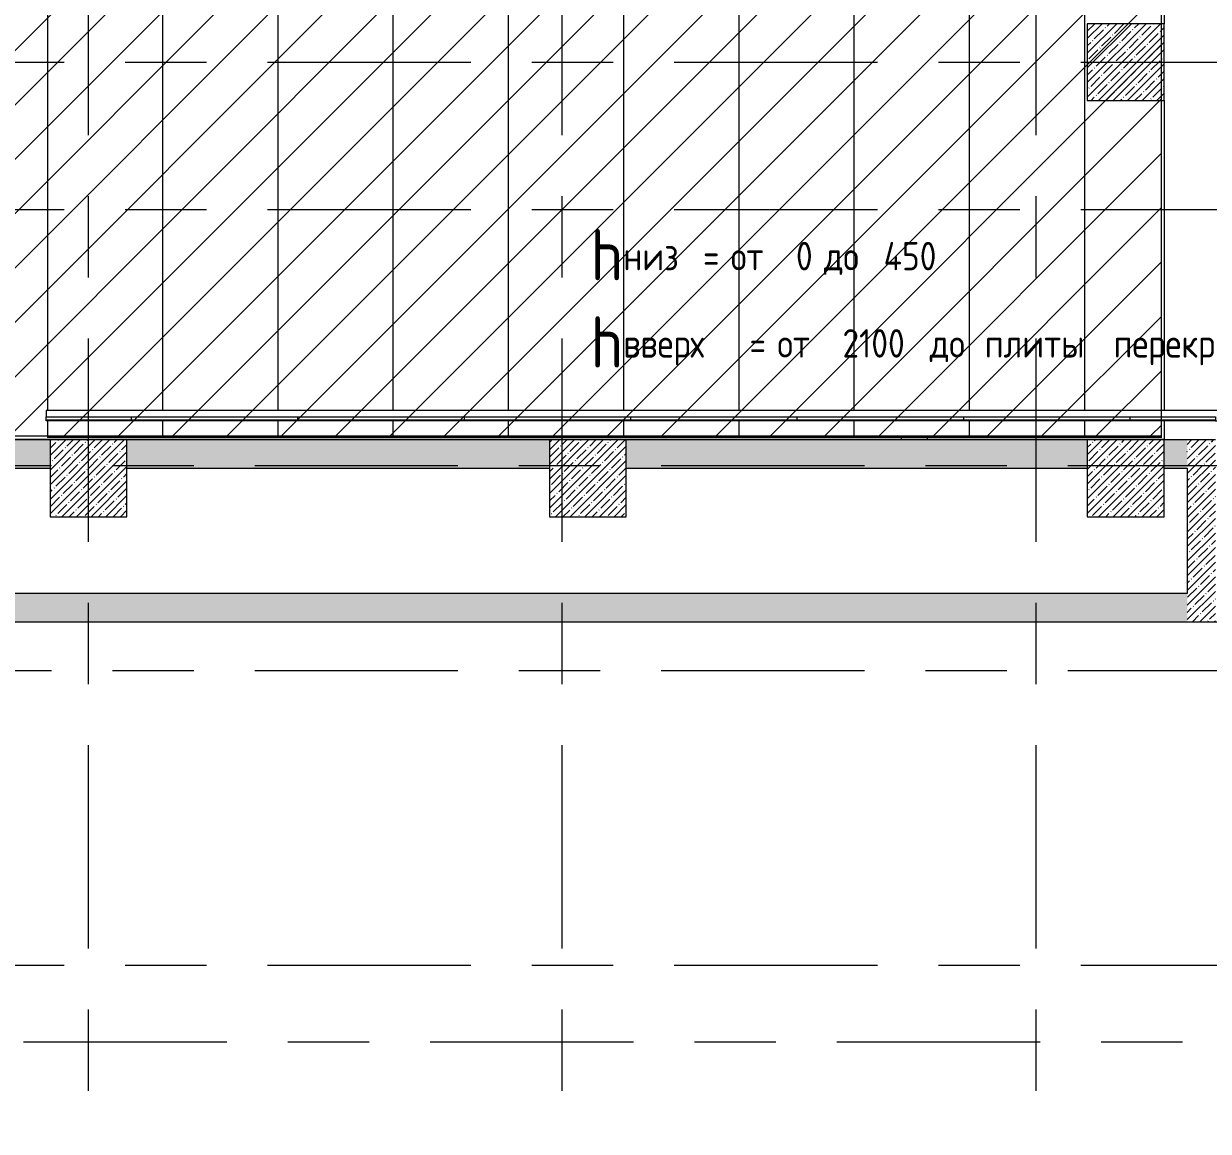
# Model space of a CAD drawing. Header units: millimetres. Extents: x -3129 to 197107, y -8553 to 29000.
# Drawn here: x 21704 to 30955, y 9802 to 18450 of the extents above; entities that cross this region are included whole.
import ezdxf

# ---------------------------------------------------------------- set-up
doc = ezdxf.new("R2010")
doc.units = ezdxf.units.MM
doc.linetypes.add('200_ШТРИХ__ш1_п0_6_', pattern=[160, 100, -60])
doc.linetypes.add('Осевая', pattern=[3175, 635, -476.25, 1587.5, -476.25])
for name, color, linetype, lineweight in [('A-DETL', 7, 'Continuous', 9), ('A-DETL-MBND-1', 7, '200_ШТРИХ__ш1_п0_6_', 9), ('A-WALL', 7, 'Continuous', 9), ('G-ANNO-TEXT', 7, 'Continuous', 9), ('I-WALL', 7, 'Continuous', 9), ('S-COLS', 7, 'Continuous', 9), ('S-STRS', 7, 'Continuous', 9), ('Оси-2', 7, 'Осевая', 9)]:
    doc.layers.add(name, color=color, linetype=linetype, lineweight=lineweight)
for name, color, linetype, lineweight, true_color in [('A-DETL-GENF-3', 7, 'Continuous', 9, 0xc0c0c0), ('A-FLOR-1', 7, 'Continuous', 9, 0xaaaaaa), ('A-WALL-PATT-1', 7, 'Continuous', 9, 0x787878)]:
    doc.layers.add(name, color=color, linetype=linetype, lineweight=lineweight, true_color=true_color)
doc.styles.add('GOST Common_3', font='GOST_Common.ttf', dxfattribs={"width": 0.9, "height": 400})
doc.styles.add('GOST Common_4', font='GOST_Common.ttf', dxfattribs={"width": 0.9, "height": 222.003871})
pattern_1 = [(45, (0, 0), (-57.02463, 57.02463), []), (45, (57.025, 0), (-57.02463, 57.02463), [100.806, -20.161, 3.353, -16.808])]

# ---------------------------------------------------------------- blocks, each defined once
blk = doc.blocks.new('BSC_Колонна _Прямоугольная - 600х600-V7-План монтажа стен и перегородок 2 этажа  в осях 1-12')
at = {"layer": 'S-COLS'}
h = blk.add_hatch(dxfattribs=at)
h.set_pattern_fill('FP_10', color=256, style=0, pattern_type=2)
h.set_pattern_definition([(45, (-26110, -14900), (-57.02463, 57.02463), []), (45, (-26052.975, -14900), (-57.02463, 57.02463), [100.806, -20.161, 3.353, -16.808])])
h.paths.add_polyline_path([(-300, -300), (300, -300), (300, 300), (-300, 300)])
for p, q in [((300, 300), (-300, 300)), ((-300, 300), (-300, -300)), ((300, -300), (300, 300)), ((-300, -300), (300, -300))]:
    blk.add_line(p, q, dxfattribs=at)
blk = doc.blocks.new('BSC_Колонна _Прямоугольная - 600х600-V34-План монтажа стен и перегородок 2 этажа  в осях 1-12')
at = {"layer": 'S-COLS'}
h = blk.add_hatch(dxfattribs=at)
h.set_pattern_fill('FP_43', color=256, style=0, pattern_type=2)
h.set_pattern_definition([(45, (-30310, -14900), (-57.02463, 57.02463), []), (45, (-30252.975, -14900), (-57.02463, 57.02463), [100.806, -20.161, 3.353, -16.808])])
h.paths.add_polyline_path([(-300, -300), (300, -300), (300, 300), (-300, 300)])
for p, q in [((300, 300), (-300, 300)), ((-300, 300), (-300, -300)), ((300, -300), (300, 300)), ((-300, -300), (300, -300))]:
    blk.add_line(p, q, dxfattribs=at)
blk = doc.blocks.new('BSC_Колонна _Прямоугольная - 600х600-V49-План монтажа стен и перегородок 2 этажа  в осях 1-12')
at = {"layer": 'S-COLS'}
h = blk.add_hatch(dxfattribs=at)
h.set_pattern_fill('FP_62', color=256, style=0, pattern_type=2)
h.set_pattern_definition([(45, (-22210, -14900), (-57.02463, 57.02463), []), (45, (-22152.975, -14900), (-57.02463, 57.02463), [100.806, -20.161, 3.353, -16.808])])
h.paths.add_polyline_path([(-300, -300), (300, -300), (300, 300), (-300, 300), (-300, -62.9)])
for p, q in [((300, 300), (-300, 300)), ((-300, 300), (-300, -300)), ((300, -300), (300, 300)), ((-300, -300), (300, -300))]:
    blk.add_line(p, q, dxfattribs=at)
blk = doc.blocks.new('Перекрытия 2 - Перекрытия 4-32990152-План монтажа стен и перегородок 2 этажа  в осях 1-12')
at = {"layer": 'S-STRS'}
for p, q in [((21910, 19180), (22510, 19180)), ((21910, 19180), (21910, 15410.8)), ((22810, 19180), (23410, 19180)), ((22810, 15410.8), (22810, 19180)), ((23710, 19180), (24310, 19180)), ((23710, 15410.8), (23710, 19180)), ((24610, 19180), (25210, 19180)), ((24610, 15410.8), (24610, 19180)), ((25510, 19180), (26110, 19180)), ((25510, 15410.8), (25510, 19180)), ((26410, 19180), (27010, 19180)), ((26410, 15410.8), (26410, 19180)), ((27310, 19180), (27910, 19180)), ((27310, 15410.8), (27310, 19180)), ((28210, 19180), (28810, 19180)), ((28210, 15410.8), (28210, 19180)), ((29110, 19180), (29710, 19180)), ((29110, 15410.8), (29110, 19180)), ((30010, 19180), (30610, 19180)), ((30010, 15410.8), (30010, 19180)), ((30610, 18430), (30610, 19180)), ((30610, 15410.8), (30610, 17830)), ((21910, 15330), (21910, 15211)), ((22810, 15211), (22810, 15330)), ((23710, 15211), (23710, 15330)), ((24610, 15211), (24610, 15330)), ((25510, 15211), (25510, 15330)), ((26410, 15211), (26410, 15330)), ((27310, 15211), (27310, 15330)), ((28210, 15211), (28210, 15330)), ((29110, 15211), (29110, 15330)), ((30010, 15211), (30010, 15330)), ((30610, 15211), (30610, 15330)), ((21910, 15211), (21910, 15200)), ((22810, 15200), (21910, 15200)), ((22810, 15200), (22810, 15211)), ((23710, 15200), (22810, 15200)), ((23710, 15200), (23710, 15211)), ((24610, 15200), (23710, 15200)), ((24610, 15200), (24610, 15211)), ((25510, 15200), (24610, 15200)), ((25510, 15200), (25510, 15211)), ((26410, 15200), (25510, 15200)), ((26410, 15200), (26410, 15211)), ((27310, 15200), (26410, 15200)), ((27310, 15200), (27310, 15211)), ((28210, 15200), (27310, 15200)), ((28210, 15200), (28210, 15211)), ((29110, 15200), (28210, 15200)), ((29110, 15200), (29110, 15211)), ((30010, 15200), (29110, 15200)), ((30010, 15200), (30010, 15211)), ((30610, 15200), (30010, 15200)), ((30610, 15200), (30610, 15211))]:
    blk.add_line(p, q, dxfattribs=at)
blk = doc.blocks.new('Стены наклон_ амфитеатр - Стены наклон_ амфитеатр-32992696-План монтажа стен и перегородок 2 этажа  в осях 1-12')
at = {"layer": 'A-WALL-PATT-1'}
h = blk.add_hatch(dxfattribs=at)
h.set_pattern_fill('FP_92', color=256, style=0, pattern_type=2)
h.set_pattern_definition([(0, (26444.5, 15393.4), (0, 246.1), []), (90, (26444.5, 15393.4), (-1300, 8e-14), [])])
h.paths.add_polyline_path([(30993.5, 15353.9), (31010, 15353.9), (31010, 15380.7), (21879, 15380.7), (21879, 15353.9), (30643.4, 15353.9)])
h = blk.add_hatch(dxfattribs=at)
h.set_pattern_fill('FP_91', color=256, style=0, pattern_type=2)
h.set_pattern_definition([(180, (26444.5, 15352), (-4e-13, -3050), []), (270, (26444.5, 15352), (1300, 8e-14), [])])
h.paths.add_polyline_path([(30991, 15350), (31010, 15350), (31010, 15353.9), (21879, 15353.9), (21879, 15350), (30643.4, 15350)])
at = {"layer": 'A-WALL'}
for p, q in [((30590, 15430.8), (21879, 15430.8)), ((21879, 15430.8), (21879, 15380.7)), ((21879, 15380.7), (30590, 15380.7)), ((21879, 15353.9), (21879, 15380.7)), ((31041, 15430.8), (30590, 15430.8)), ((30590, 15380.7), (31010, 15380.7)), ((31010, 15380.7), (31010, 15350)), ((31041, 15350), (31041, 15430.8)), ((21879, 15350), (21879, 15353.9)), ((30590, 15353.9), (21879, 15353.9)), ((30590, 15350), (21879, 15350)), ((31010, 15353.9), (30590, 15353.9)), ((31010, 15350), (30590, 15350)), ((31010, 15350), (31041, 15350))]:
    blk.add_line(p, q, dxfattribs=at)
blk = doc.blocks.new('BSC_Колонна _Прямоугольная - 600х600-V82-План монтажа стен и перегородок 2 этажа  в осях 1-12')
at = {"layer": 'S-COLS'}
h = blk.add_hatch(dxfattribs=at)
h.set_pattern_fill('FP_99', color=256, style=0, pattern_type=2)
h.set_pattern_definition([(45, (-30310, -18150), (-57.02463, 57.02463), []), (45, (-30252.975, -18150), (-57.02463, 57.02463), [100.806, -20.161, 3.353, -16.808])])
h.paths.add_polyline_path([(-300, -300), (300, -300), (300, 300), (-300, 300)])
for p, q in [((280, 300), (-300, 300)), ((-300, 300), (-300, -300)), ((300, 300), (280, 300)), ((300, -300), (300, 300)), ((-300, -300), (280, -300)), ((280, -300), (300, -300))]:
    blk.add_line(p, q, dxfattribs=at)

msp = doc.modelspace()

# ---------------------------------------------------------------- hatches: boundary and pattern name
at = {"layer": 'A-DETL-GENF-3'}
h = msp.add_hatch(dxfattribs=at)
h.set_pattern_fill('FP_101', color=256, style=0, pattern_type=2)
h.set_pattern_definition([(45, (0, 0), (-212.132, 212.132), [])])
h.paths.add_polyline_path([(30590, 15231), (30590, 26500), (21910, 26500), (21910, 26900), (14760, 26900), (14760, 24680), (14310.3, 24680), (14310.3, 15231), (27990.5, 15231)])
at = {"layer": 'I-WALL'}
h = msp.add_hatch(dxfattribs=at)
h.set_pattern_fill('FP_15', color=256, style=0, pattern_type=2)
h.set_pattern_definition(pattern_1)
h.paths.add_polyline_path([(30790, 14980), (30790, 15200), (30610, 15200), (30610, 14980), (30643.4, 14980)])
h.paths.add_polyline_path([(30010, 14980), (30010, 15200), (26410, 15200), (26410, 14980), (27990.5, 14980)])
h.paths.add_polyline_path([(25337.7, 14980), (25810, 14980), (25810, 15200), (22510, 15200), (22510, 14980), (22684.8, 14980)])
h.paths.add_polyline_path([(21910, 14980), (21910, 15200), (18710.3, 15200), (18710.3, 14980), (20210, 14980)])
h.paths.add_polyline_path([(18110.3, 14980), (18110.3, 15200), (14320, 15200), (14320, 14980), (17379.1, 14980)])
h = msp.add_hatch(dxfattribs=at)
h.set_pattern_fill('FP_15', color=256, style=0, pattern_type=2)
h.set_pattern_definition(pattern_1)
h.paths.add_polyline_path([(30790, 13780), (31010, 13780), (31010, 15200), (30790, 15200), (30790, 14000)])
h = msp.add_hatch(dxfattribs=at)
h.set_pattern_fill('FP_15', color=256, style=0, pattern_type=2)
h.set_pattern_definition(pattern_1)
h.paths.add_polyline_path([(30643.4, 13780), (30790, 13780), (30790, 14000), (20210, 14000), (20210, 13780), (27990.5, 13780)])

# ---------------------------------------------------------------- linework, layer by layer
at = {"layer": 'A-DETL'}
for p, q in [((30590, 15231), (30590, 26500)), ((14310.3, 15231), (30590, 15231))]:
    msp.add_line(p, q, dxfattribs=at)
at = {"layer": 'A-DETL-MBND-1'}
for p, q in [((28560, 15203.4), (28560, 15220)), ((28760, 15220), (28760, 15203.4))]:
    msp.add_line(p, q, dxfattribs=at)
at = {"layer": 'A-FLOR-1'}
for p, q in [((30610, 20590), (30610, 18450)), ((30610, 17850), (30610, 15430.8)), ((30610, 15350), (30610, 15200)), ((30610, 15203.4), (14310, 15203.4))]:
    msp.add_line(p, q, dxfattribs=at)
at = {"layer": 'I-WALL'}
for p, q in [((21910, 15200), (18710.3, 15200)), ((25810, 15200), (22510, 15200)), ((30010, 15200), (26410, 15200)), ((31010, 15200), (30610, 15200)), ((20210, 14980), (21910, 14980)), ((22510, 14980), (25810, 14980)), ((26410, 14980), (30010, 14980)), ((30610, 14980), (30790, 14980)), ((30790, 14980), (30790, 14000)), ((30790, 14000), (20210, 14000)), ((20210, 13780), (31300, 13780))]:
    msp.add_line(p, q, dxfattribs=at)
at = {"layer": 'Оси-2'}
for p, q in [((22210, 593.7), (22210, 24898.1)), ((25910, 593.7), (25910, 24898.1)), ((29610, 593.7), (29610, 24898.1)), ((272.4, 18150), (35990, 18150)), ((272.4, 17000), (35990, 17000)), ((171.4, 15000), (35390, 15000)), ((171.4, 13400), (35390, 13400)), ((272.4, 11100), (35990, 11100)), ((1542.4, 10500), (35990, 10500))]:
    msp.add_line(p, q, dxfattribs=at)

# ---------------------------------------------------------------- block references
at = {"layer": 'A-WALL'}
msp.add_blockref('Стены наклон_ амфитеатр - Стены наклон_ амфитеатр-32992696-План монтажа стен и перегородок 2 этажа  в осях 1-12', (0, 0), dxfattribs=at)
at = {"layer": 'S-COLS'}
for name, p in [('BSC_Колонна _Прямоугольная - 600х600-V82-План монтажа стен и перегородок 2 этажа  в осях 1-12', (30310, 18150)), ('BSC_Колонна _Прямоугольная - 600х600-V49-План монтажа стен и перегородок 2 этажа  в осях 1-12', (22210, 14900)), ('BSC_Колонна _Прямоугольная - 600х600-V7-План монтажа стен и перегородок 2 этажа  в осях 1-12', (26110, 14900)), ('BSC_Колонна _Прямоугольная - 600х600-V34-План монтажа стен и перегородок 2 этажа  в осях 1-12', (30310, 14900))]:
    msp.add_blockref(name, p, dxfattribs=at)
at = {"layer": 'S-STRS'}
msp.add_blockref('Перекрытия 2 - Перекрытия 4-32990152-План монтажа стен и перегородок 2 этажа  в осях 1-12', (-20, 20), dxfattribs=at)

# ---------------------------------------------------------------- texts
at = {"layer": 'G-ANNO-TEXT', "attachment_point": 1}
for s, insert, char_height, width, style in [('\\fGOST Common|b0|i0|c204|p34|;\\W.9;h', (26130.9, 16845.4), 400, 310.253, 'GOST Common_3'), (' 0 ', (27613.2, 16746.2), 222, 411.266, 'GOST Common_4'), (' 450', (28297.8, 16746.2), 222, 757.595, 'GOST Common_4'), ('низ', (26386.9, 16746.2), 222, 606.076, 'GOST Common_4'), (' = ', (26886.9, 16746.2), 222, 411.266, 'GOST Common_4'), ('от', (27226.2, 16746.2), 222, 468.987, 'GOST Common_4'), ('до', (27952.5, 16746.2), 222, 418.481, 'GOST Common_4'), ('\\fGOST Common|b0|i0|c204|p34|;\\W.9;h', (26130.9, 16164.1), 400, 310.253, 'GOST Common_3'), (' 2100 ', (27976.3, 16064.9), 222, 974.05, 'GOST Common_4'), ('\\fGOST Common|b0|i0|c204|p34|;\\W.9; ', (29125.3, 16064.9), 222.004, 101.013, 'GOST Common_4'), ('\\fGOST Common|b0|i0|c204|p34|;\\W.9; ', (30131.4, 16064.9), 222.004, 101.013, 'GOST Common_4'), ('вверх', (26386.9, 16064.9), 222, 1046.202, 'GOST Common_4'), (' = ', (27250.1, 16064.9), 222, 411.266, 'GOST Common_4'), ('от', (27589.4, 16064.9), 222, 468.987, 'GOST Common_4'), ('до', (28780, 16064.9), 222, 418.481, 'GOST Common_4'), ('плиты', (29208.6, 16064.9), 222, 1118.354, 'GOST Common_4'), ('перекрытия', (30214.7, 16064.9), 222, 2164.556, 'GOST Common_4')]:
    msp.add_mtext(s, dxfattribs=dict(at, insert=insert, char_height=char_height, width=width, style=style))

doc.saveas('drawing.dxf')
